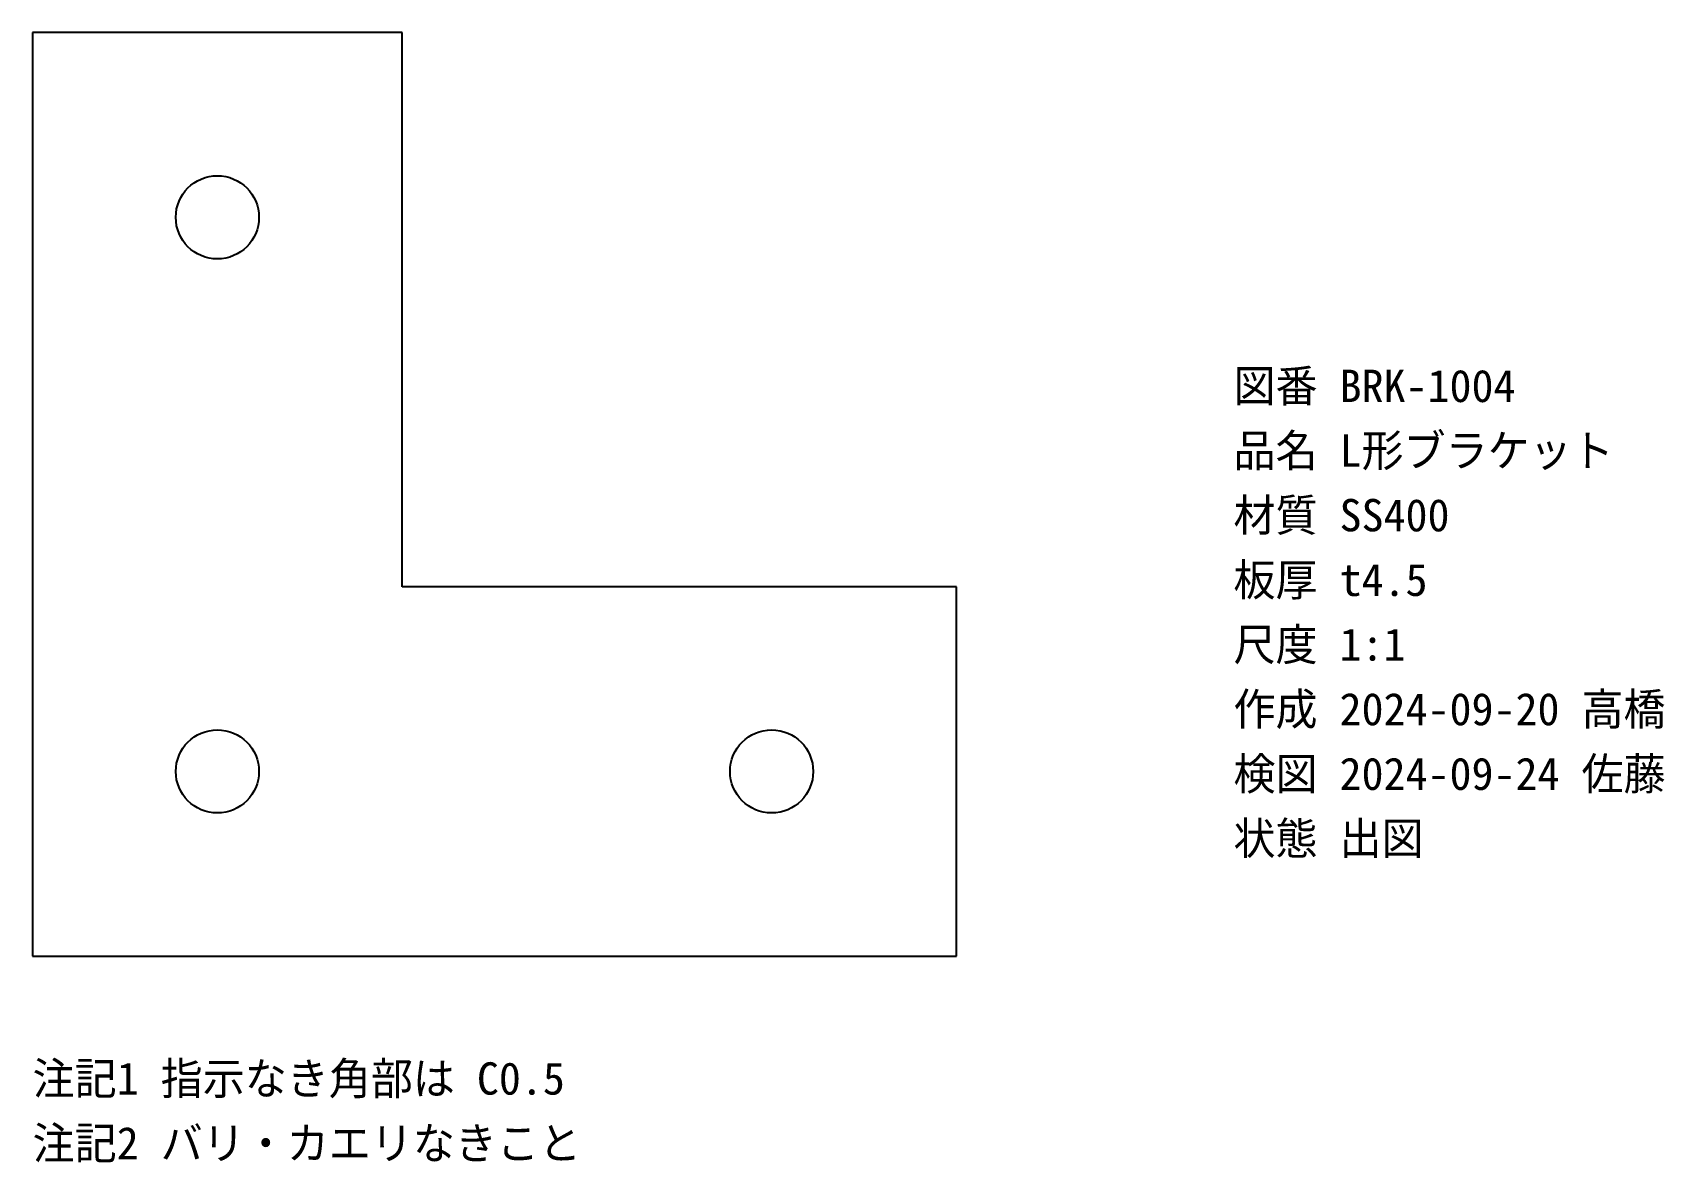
# Model space of a CAD drawing. Extents: x 0 to 177, y -22 to 100.
import ezdxf

# ---------------------------------------------------------------- set-up
doc = ezdxf.new("R2010")
doc.units = 0
for name, color, linetype in [('HOLE', 7, 'CONTINUOUS'), ('NOTE', 7, 'CONTINUOUS'), ('OUTLINE', 7, 'CONTINUOUS'), ('TITLE', 7, 'CONTINUOUS')]:
    doc.layers.add(name, color=color, linetype=linetype)

msp = doc.modelspace()

# ---------------------------------------------------------------- linework, layer by layer
at = {"layer": 'HOLE'}
for centre in [(20, 80), (20, 20), (80, 20)]:
    msp.add_circle(centre, 4.5, dxfattribs=at)
at = {"layer": 'OUTLINE'}
for p, q in [((40, 100), (0, 100)), ((0, 100), (0, 0)), ((40, 40), (40, 100)), ((100, 40), (40, 40)), ((100, 0), (100, 40)), ((0, 0), (100, 0))]:
    msp.add_line(p, q, dxfattribs=at)

# ---------------------------------------------------------------- texts
at = {"layer": 'NOTE'}
for s, p in [('注記1 指示なき角部は C0.5', (0, -15)), ('注記2 バリ・カエリなきこと', (0, -22))]:
    msp.add_text(s, height=3.5, dxfattribs=at).set_placement(p)
at = {"layer": 'TITLE'}
for s, p in [('図番 BRK-1004', (130, 60)), ('品名 L形ブラケット', (130, 53)), ('材質 SS400', (130, 46)), ('板厚 t4.5', (130, 39)), ('尺度 1:1', (130, 32)), ('作成 2024-09-20 高橋', (130, 25)), ('検図 2024-09-24 佐藤', (130, 18)), ('状態 出図', (130, 11))]:
    msp.add_text(s, height=3.5, dxfattribs=at).set_placement(p)

doc.saveas('drawing.dxf')
